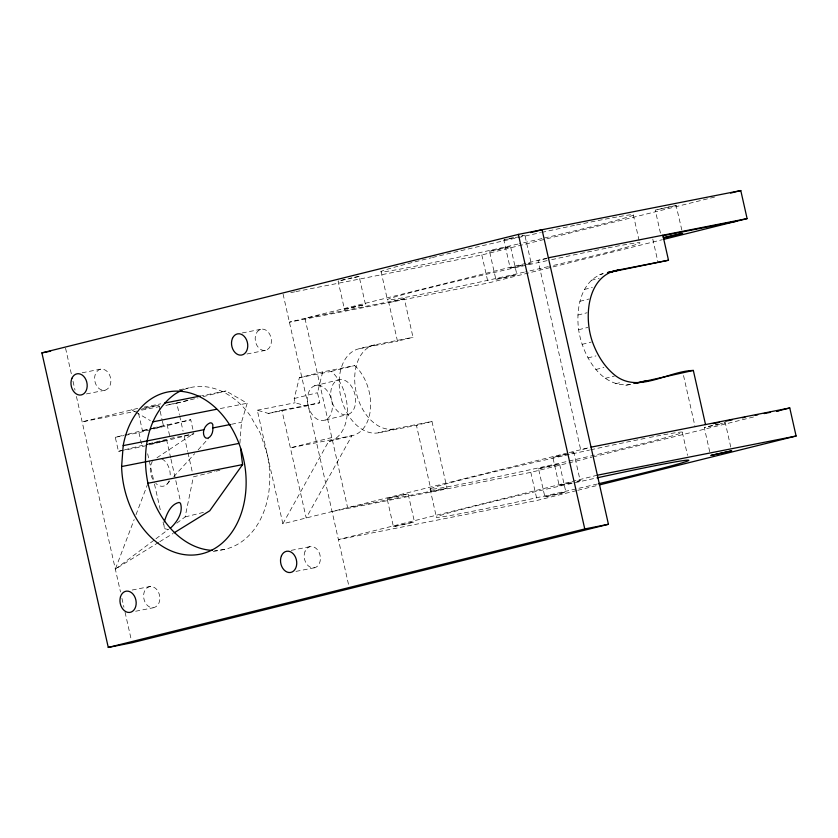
<?xml version="1.0" encoding="UTF-8"?>
<svg xmlns="http://www.w3.org/2000/svg" width="838" height="838" viewBox="0 0 838 838"><rect width="100%" height="100%" fill="white"/><g stroke="black" fill="none" stroke-linecap="round" stroke-linejoin="round"><path stroke-width="0.63" stroke-dasharray="4.19 3.14" d="M239.909 443.229L241.48 422.3L247.179 403.246L225.988 390.969L201.696 395.766M630.742 384.412C600.972 388.916 582.358 355.092 578.629 329.732C575.832 309.117 580.608 280.72 603.192 273.586M176.787 523.163L185.125 516.931L193.389 476.843L214.832 471.511M322.682 371.894L317.497 392.729L319.76 402.764L306.237 405.959L295.144 402.753L294.19 398.521L299.376 377.687L322.682 371.894L354.495 365.619L355.459 366.248A39.554 26.512 76 0 1 370.574 407.174A39.554 26.512 76 0 1 351.897 435.718L306.184 517.978L281.903 410.222L268.38 413.417L257.287 410.211L282.877 523.771L568.017 452.866M158.644 542.375L115.34 569.138L134.174 519.55M136.007 514.71L147.488 484.479M282.877 523.771L328.59 441.521A39.554 26.512 76 0 0 347.267 412.966A39.554 26.512 76 0 0 332.152 372.041L331.188 371.423L299.376 377.687M166.783 484.406L170.271 480.562M173.759 476.717L194.678 453.662M198.166 449.817L208.631 438.295M115.34 569.138L154.915 539.525M155.962 538.75L168.459 529.396M156.968 457.747L192.908 433.906M159.754 541.694L173.078 533.46M159.901 410.065L158.791 405.121L141.067 409.311M138.595 413.584L142.491 430.91L147.467 429.548M162.415 421.21L163.525 426.154L142.491 430.91M170.69 457.925L166.689 440.18L148.965 444.381M100.371 369.191C90.347 372.763 94.39 391.597 105.106 390.236C115.131 386.664 111.087 367.83 100.371 369.191L81.684 372.879M354.149 277.336L359.146 276.446L365.462 304.498L344.428 309.222L338.112 281.17L339.673 280.688M359.146 276.446L338.112 281.17M344.428 309.222L365.462 304.498M387.104 498.579L408.137 493.854L414.464 521.906L403.633 524.609L393.42 526.631L387.104 498.579L408.137 493.854M393.42 526.631L414.464 521.906M525.531 264.798L531.198 263.289L524.871 235.237L521.456 236.201M489.528 251.316L510.562 246.602L516.878 274.655L505.89 277.388L495.855 279.368L489.528 251.316L510.562 246.602M660.438 233.058L655.264 210.108L676.057 205.373L682.331 232.168M676.287 205.394L655.264 210.108M519.204 236.745L503.848 239.951L510.174 268.003L523.865 264.672M495.855 279.368L516.878 274.655M571.935 482.814L559.166 485.412L552.839 457.359L565.629 454.227M576.774 481.651L580.189 480.698L573.873 452.646L570.458 453.599M538.53 468.725L559.554 464.011L565.87 492.063L554.882 494.797L544.847 496.777L538.53 468.725L559.554 464.011M709.723 451.734L704.266 427.506L712.51 425.4M730.746 447.031L725.289 422.802L721.874 423.756M559.166 485.412L571.956 482.279M544.847 496.777L565.87 492.063M504.329 239.773L507.262 238.998M146.901 444.517L166.689 440.18M325.291 420.048L322.201 420.634A17.975 12.046 76 0 1 307.808 395.4A17.975 12.046 76 0 1 327.805 391.629A17.975 12.046 76 0 1 325.291 420.048L348.598 414.255M150.369 586.443C139.632 588.622 142.586 607.697 153.103 607.801C163.829 605.612 160.886 586.548 150.369 586.443L130.445 590.371M295.908 291.603L481.819 254.962L715.39 196.878M547.214 258.073L289.403 322.18L488.145 283.014L661.915 239.794M404.314 298.737L388.78 302.602L397.474 341.171L413.008 337.305L404.314 298.737L304.948 318.325L347.623 507.671L446.989 488.083L431.968 421.462L394.122 428.92L378.577 432.785A43.147 28.921 76 0 1 340.71 396.311A43.147 28.921 76 0 1 359.617 348.629L375.152 344.764L413.008 337.305M591.125 280.301L599.18 278.3M584.327 289.466L592.382 287.465M137.746 408.368L82.155 421.86L136.699 411.112M579.802 301.324L589.009 299.03M176.787 403.204L189.168 400.135L165.872 405.362L176.787 403.204L179.363 414.632M190.436 399.81L198.051 397.924M203.131 396.657L225.988 390.969M331.188 371.423L354.495 365.619M577.853 315.057L587.061 312.763M314.491 385.836L337.798 380.043M123.427 450.352L118.451 451.336L115.288 437.31L126.653 434.482M127.921 434.168L148.127 429.14M153.186 427.883L190.739 419.765L193.609 432.513M125.25 435.341L138.94 432.638L190.739 419.765M294.19 398.521L317.497 392.729M578.629 329.732L587.836 327.438M118.451 451.336L123.5 450.079M124.768 449.765L147.498 444.109M148.766 443.794L170.24 438.452L193.903 433.791L142.104 446.664L124.673 450.1M582.064 344.355L591.272 342.061M587.92 357.92L595.975 355.909M595.818 369.506L603.873 367.494M331.817 437.541L290.377 447.848L351.897 435.718L328.59 441.521M216.099 471.197L219.881 470.254M605.204 378.326L614.411 376.032M431.968 421.462L416.434 425.327L431.444 491.948L446.989 488.083M615.438 383.773L622.341 382.055M625.829 385.48L631.58 384.055M185.125 516.931L204.807 512.039M569.285 452.551L589.889 447.429M332.078 511.536L530.821 472.36L567.598 463.215M568.866 462.901L591.701 457.223M592.969 456.909L754.053 416.853M597.358 475.198L338.405 539.588L537.137 500.412L576.492 490.628M577.759 490.314L598.07 485.265M341.401 280.238L348.021 278.677M142.732 408.515L158.791 405.121M509.514 238.442L516.637 236.819M568.206 454.154L552.839 457.359M719.622 424.3L704.266 427.506M149.981 428.962L163.525 426.154M522.943 265.405L510.174 268.003M348.933 278.467L351.646 277.87M715.254 424.782L717.957 424.185M599.736 274.445L602.993 273.733M720.439 423.651L722.545 423.221M290.776 292.619L294.63 291.854M546.91 258.607L538.006 260.367L580.682 449.713L589.585 447.963M242.245 332.948L260.922 329.271M246.99 353.992L265.667 350.305M86.429 393.912L105.106 390.236M359.617 348.629L397.474 341.171M179.374 389.764L189.336 387.805M144.146 407.111L160.77 403.832M141.769 410.107L159.524 406.608M220.321 408.535L247.179 403.246M115.288 437.31L124.003 435.592M257.287 410.211L295.144 402.753M281.903 410.222L319.76 402.764M268.38 413.417L306.237 405.959M231.518 424.258L241.48 422.3M378.577 432.785L417.418 425.128M213.24 551.561L225.684 549.1M291.236 550.356L309.913 546.669M295.982 571.39L314.659 567.714M135.662 611.237L153.103 607.801M522.126 235.667L524.871 235.237M528.453 263.719L531.198 263.289M571.128 453.075L573.873 452.646M577.445 481.127L580.189 480.698M724.116 422.928L725.289 422.802M168.134 529.427L165.013 528.841L163.054 522.147M131.357 409.625L134.698 411.563M135.819 412.212L150.316 420.603M652.781 239.05L658.134 262.818M683.536 375.529L694.88 425.893M633.35 215.01L639.101 240.516M682.341 432.418L687.516 455.369M481.819 254.962L488.145 283.014M530.821 472.36L537.137 500.412M381.06 271.543L387.376 299.595M430.051 488.952L436.368 517.004M283.087 294.128L348.901 586.16M179.646 415.899L183.082 431.141M184.234 436.221L187.66 451.452M187.953 452.719L192.531 473.041M167.076 424.426L169.957 437.174M160.184 411.301L162.132 419.974M170.973 459.193L180.4 501.009M147.656 453.798L154.213 482.908M154.496 484.175L160.77 512.018M138.94 432.638L142.104 446.664M65.563 348.22L71.565 374.89M73 381.238L75.001 390.12M76.436 396.468L120.494 591.995M121.929 598.342L123.93 607.225M125.072 612.306L131.367 640.232M163.965 524.818L164.196 527.217M183.449 389.701A82.7 61.342 78.8 0 1 250.007 415.302L260.335 433.277L267.071 453.641A82.7 61.342 78.8 0 1 214.643 550.451M169.161 480.761A14.382 9.637 76 0 1 155.784 483.39M152.705 479.252A14.382 9.637 76 0 1 152.348 461.529M161.902 458.899A14.382 9.637 76 0 1 170.187 475.806M597.326 484.018A129.44 3.163 -12.7 0 1 436.242 517.193A129.44 3.163 -12.7 0 1 595.828 478.11M619.292 216.539A129.44 3.163 -12.7 0 1 543.275 238.264M542.008 238.558A129.44 3.163 -12.7 0 1 519.298 243.785M518.02 244.068A129.44 3.163 -12.7 0 1 399.862 269.166A129.44 3.163 -12.7 0 1 399.359 265.876M400.805 265.499A129.44 3.163 -12.7 0 1 431.256 257.79M432.471 257.496A129.44 3.163 -12.7 0 1 540.51 232.65M541.725 232.388A129.44 3.163 -12.7 0 1 575.203 225.233M576.586 224.94A129.44 3.163 -12.7 0 1 617.218 216.916M649.419 437.499A129.44 3.163 -12.7 0 1 605.905 452.468A129.44 3.163 -12.7 0 1 430.219 489.277A129.44 3.163 -12.7 0 1 589.502 450.058M590.727 449.797A129.44 3.163 -12.7 0 1 647.177 437.949M608.21 247.859A129.44 3.163 -12.7 0 1 549.602 266.316M548.324 266.61A129.44 3.163 -12.7 0 1 525.615 271.837M524.347 272.12A129.44 3.163 -12.7 0 1 387.889 299.302A129.44 3.163 -12.7 0 1 549.267 260.178M551.676 259.654A129.44 3.163 -12.7 0 1 606.754 248.153M394.122 428.92A43.147 28.921 76 0 1 356.244 392.446A43.147 28.921 76 0 1 375.152 344.764M258.994 330.13L257.36 331.639A10.789 8.003 78.8 0 0 257.025 345.602A10.789 8.003 78.8 0 0 267.594 349.446L269.228 347.927A10.789 8.003 78.8 0 0 269.564 333.974A10.789 8.003 78.8 0 0 258.994 330.13M305.116 551.121A10.789 8.003 78.8 0 0 312.564 567.86A10.789 8.003 78.8 0 0 319.173 552.609A10.789 8.003 78.8 0 0 305.116 551.121M331.429 388.245A17.975 12.046 76 0 0 345.507 414.841A17.975 12.046 76 0 0 352.662 388.371A17.975 12.046 76 0 0 331.429 388.245"/><path stroke-width="1.26" d="M121.615 466.546L123.186 445.617A82.7 61.342 78.8 0 1 222.217 414.726A82.7 61.342 78.8 0 1 212.098 549.969A82.7 61.342 78.8 0 1 121.615 466.546L238.631 443.48M212.852 427.946L212.8 424.51L211.784 423.085L210.149 422.834C205.006 424.897 201.707 431.56 204.472 436.713L205.886 438.044L207.656 438.264C211.637 436.745 213.198 431.884 212.852 427.946L230.282 424.51M164.321 521.823C166.573 514.26 170.554 504.204 179.102 502.433L180.442 503.188C183.564 512.28 176.87 522.409 170.219 528.338M182.296 390.173A82.7 61.342 78.8 0 0 174.545 394.384C147.289 414.422 141.371 451.912 147.949 483.264A82.7 61.342 78.8 0 0 212.14 550.388M240.548 448.267L242.591 464.608L209.72 510.813L174.189 532.769M662.858 235.216L668.494 260.241L619.931 269.721C587.26 273.963 583.478 316.502 592.414 341.778C597.106 354.872 604.502 367.086 615.553 375.749C639.122 393.546 668.043 371.004 693.33 370.438L705.523 424.573M663.235 237.657L682.614 233.446L664.335 237.73M530.622 232.576L542.05 229.738L608.43 524.284L131.943 642.777L108.28 647.439L41.9 352.892L518.387 234.399L740.782 190.561L747.108 218.613L663.183 239.479M730.631 193.086L740.782 190.561M607.791 272.444L610.095 271.868M607.466 272.685L615.521 270.684M619.931 269.721L609.572 272.298L668.494 260.241M609.834 272.34L620.193 269.763M633.884 383.479L636.189 382.903M635.351 383.259L646.025 380.756M693.33 370.438L635.665 383.333M776.878 411.175L779.424 410.547L776.868 411.049M780.566 410.253L789.773 407.97L796.1 436.022L599.338 484.951M108.28 647.439L584.767 528.946L608.43 524.284M41.9 352.892L50.615 351.174M548.366 257.79L747.108 218.613M662.711 235.782L736.749 221.19M164.604 403.078L200.418 396.018M152.547 421.902L216.487 409.29M123.186 445.617L203.864 429.716M147.949 483.264L242.591 464.608M591.041 447.146L789.773 407.97M713.044 423.63L719.423 422.373M725.802 421.116L732.192 419.848M742.395 417.837L744.951 417.334M755.164 415.323L757.72 414.82M764.099 413.563L770.489 412.306M597.358 475.198L796.1 436.022M518.387 234.399L584.767 528.946M597.044 477.849A129.44 3.163 -12.7 0 1 688.794 460.282A129.44 3.163 -12.7 0 1 598.594 483.715M711.064 455.38L731.605 450.854L711.064 455.38M281.463 555.783A10.789 8.003 78.8 0 0 288.911 572.522A10.789 8.003 78.8 0 0 295.521 557.27A10.789 8.003 78.8 0 0 281.463 555.783M232.461 338.374A10.789 8.003 78.8 0 0 239.909 355.113A10.789 8.003 78.8 0 0 246.529 339.861A10.789 8.003 78.8 0 0 232.461 338.374M71.911 378.305A10.789 8.003 78.8 0 0 79.359 395.044A10.789 8.003 78.8 0 0 85.968 379.792A10.789 8.003 78.8 0 0 71.911 378.305M120.452 596.949A10.789 8.003 78.8 0 0 129.44 612.463A10.789 8.003 78.8 0 0 134.321 595.944A10.789 8.003 78.8 0 0 120.452 596.949"/></g></svg>
